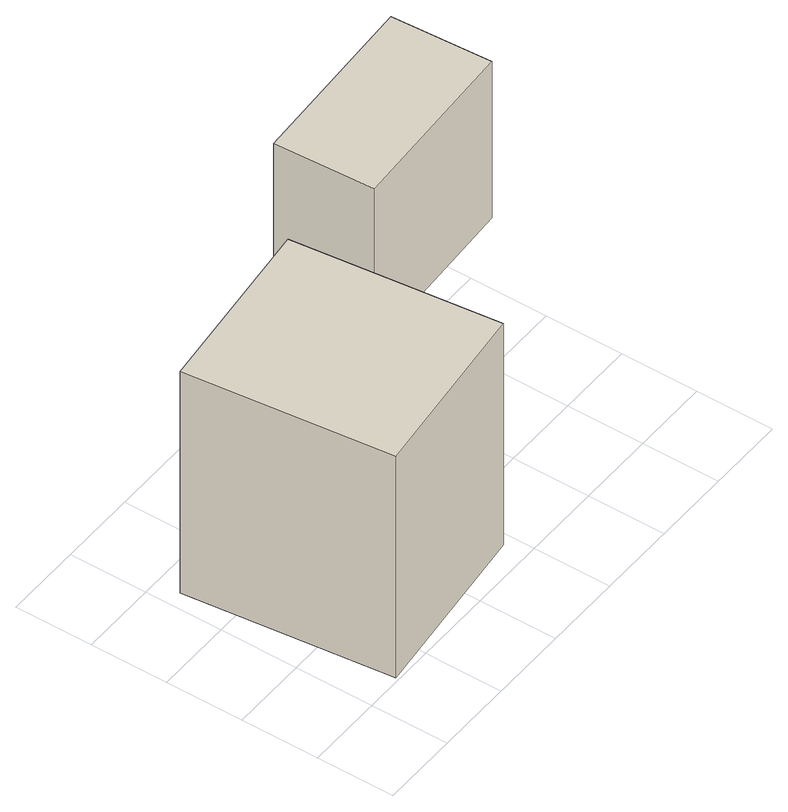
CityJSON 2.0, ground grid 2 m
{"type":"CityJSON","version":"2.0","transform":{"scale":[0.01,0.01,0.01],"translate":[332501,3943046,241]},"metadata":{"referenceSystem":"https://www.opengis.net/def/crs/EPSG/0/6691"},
"CityObjects":{
"building1":{"type":"Building","attributes":{"measuredHeight":14,"BuildingIDAttribute.prefecture":"14","BuildingIDAttribute.city":"14151","BuildingDetailAttribute.surveyYear":2015,"BuildingLandSlideRiskAttribute.description":"1","BuildingLandSlideRiskAttribute.areaType":"1"},"geometry":[{"type":"Solid","lod":"1","boundaries":[[[[0,1,2,3]],[[2,4,5,3]],[[1,6,4,2]],[[0,7,6,1]],[[3,5,7,0]],[[4,6,7,5]]]]}]},
"building2":{"type":"Building","attributes":{"measuredHeight":10.3,"BuildingIDAttribute.prefecture":"14","BuildingIDAttribute.city":"14151","BuildingDetailAttribute.surveyYear":2015,"BuildingLandSlideRiskAttribute.description":"1","BuildingLandSlideRiskAttribute.areaType":"1"},"geometry":[{"type":"Solid","lod":"1","boundaries":[[[[8,9,10,11]],[[10,12,13,11]],[[9,14,12,10]],[[8,15,14,9]],[[11,13,15,8]],[[12,14,15,13]]]]}]}
},
"vertices":[
[101,8,46],[43,540,46],[512,591,46],[571,61,46],[512,591,709],[571,61,709],[43,540,709],[101,8,709],
[701,765,280],[1168,790,280],[1182,531,280],[714,506,280],[1182,531,749],[714,506,749],[1168,790,749],[701,765,749]
]}
